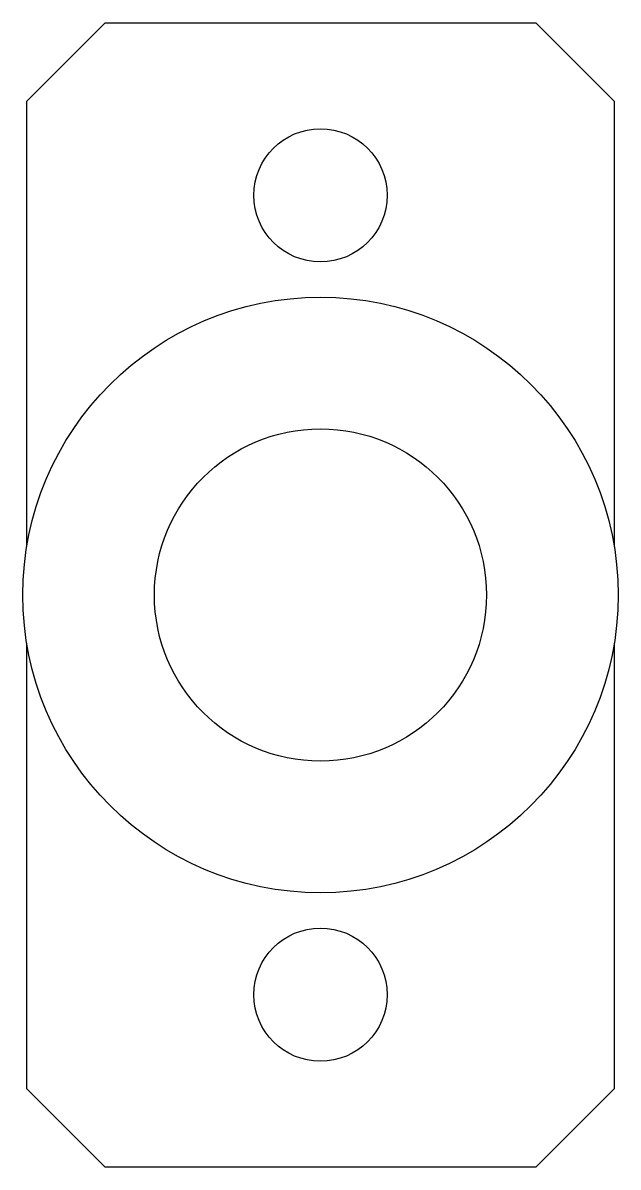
# Model space of a CAD drawing. Extents: x -27 to 49, y -66 to 80.
import ezdxf

# ---------------------------------------------------------------- set-up
doc = ezdxf.new("R2010")
doc.units = 0
doc.header["$LTSCALE"] = 0.5
doc.header["$MEASUREMENT"] = 0
doc.layers.add('DIM', color=7, linetype='CONTINUOUS')
doc.layers.add('handrail', color=211, linetype='CONTINUOUS')

# ---------------------------------------------------------------- blocks, each defined once
blk = doc.blocks.new("STAUNCHION TYPE 'P' PLAN")
at = {"layer": 'handrail'}
for points in [[(-37.5, 6.14), (-37.5, 63), (-27.5, 73), (27.5, 73), (37.5, 63), (37.5, 6.14)], [(37.5, -6.14), (37.5, -63), (27.5, -73), (-27.5, -73), (-37.5, -63), (-37.5, -6.14)]]:
    blk.add_lwpolyline(points, dxfattribs=at)
for centre, radius in [((0, 51), 8.5), ((0, 0), 38), ((0, 0), 21.2), ((0, -51), 8.5)]:
    blk.add_circle(centre, radius, dxfattribs=at)

msp = doc.modelspace()

# ---------------------------------------------------------------- block references
at = {"layer": 'DIM'}
msp.add_blockref("STAUNCHION TYPE 'P' PLAN", (10.7, 7.09), dxfattribs=at)

doc.saveas('drawing.dxf')
